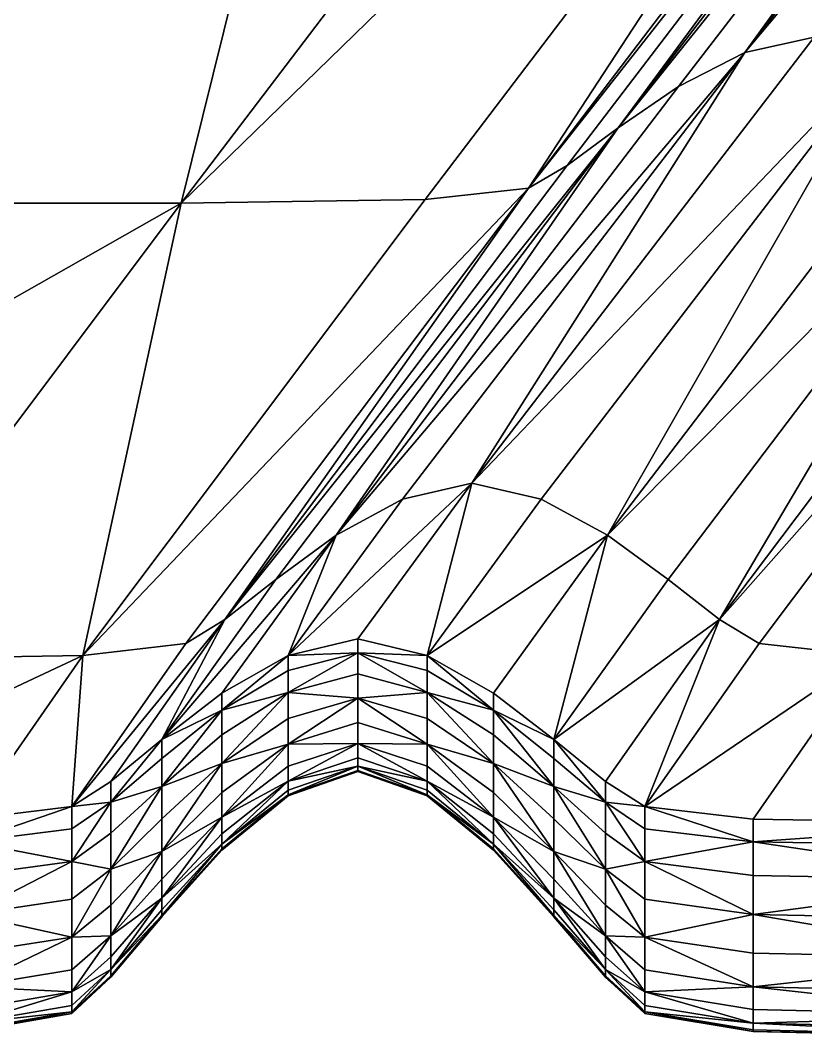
# Model space of a CAD drawing. Header units: inches. Extents: x -69 to 75, y -7 to 7.
# Drawn here: x -58.244 to -57.85, y -7.209 to -6.699 of the extents above; entities that cross this region are included whole.
import ezdxf

# ---------------------------------------------------------------- set-up
doc = ezdxf.new("R2010")
doc.units = ezdxf.units.IN
doc.header["$MEASUREMENT"] = 0
doc.layers.get('0').update_dxf_attribs({"true_color": 0xe59ad7})

msp = doc.modelspace()

# ---------------------------------------------------------------- meshes
at = {"color": 18, "true_color": 0x000000}
mesh = msp.add_polyface(dxfattribs=at)
corners = [(-57.62556, -6.32113, 0.68407), (-57.59994, -6.30411, 0.65986), (-57.02696, -5.55855, 0.66423), (-57.5697, -6.28539, 0.63323), (-57.53639, -6.27007, 0.61145), (-56.96342, -5.53053, 0.61325), (-57.3772, -6.32113, -0.68407), (-57.40305, -6.30411, -0.65987), (-56.83006, -5.55855, -0.66423), (-57.43338, -6.28539, -0.63324), (-57.46672, -6.27007, -0.61145), (-56.89375, -5.53052, -0.61325), (-57.50156, -6.26326, 0.60176), (-57.46672, -6.27007, 0.61145), (-56.89375, -5.53053, 0.61325), (-57.43339, -6.28539, 0.63323), (-57.40305, -6.30411, 0.65986), (-56.83006, -5.55855, 0.66423), (-57.50156, -6.26326, -0.60177), (-57.5364, -6.27007, -0.61145), (-56.96342, -5.53052, -0.61325), (-57.56971, -6.28539, -0.63324), (-57.59995, -6.30411, -0.65987), (-57.02696, -5.55855, -0.66423), (-57.37719, -6.32113, 0.68407), (-57.74683, -6.75252, 0.65033), (-57.72098, -6.77146, 0.67353), (-57.77717, -6.73169, 0.62482), (-57.84534, -6.70708, 0.59466), (-57.81051, -6.71465, 0.60394), (-57.88019, -6.71465, 0.60394), (-57.94372, -6.75253, 0.65033), (-57.81052, -6.71465, -0.60394), (-57.77718, -6.73169, -0.62482), (-57.72098, -6.77146, -0.67353), (-57.74683, -6.75252, -0.65034), (-57.88019, -6.71465, -0.60394), (-57.35735, -6.33135, 0.6986), (-56.78437, -5.58098, 0.70501), (-57.69682, -6.33645, 0.70586), (-57.64505, -6.33135, 0.6986), (-57.07207, -5.58098, 0.70501), (-57.62556, -6.32113, -0.68407), (-57.64506, -6.33135, -0.6986), (-57.07207, -5.58098, -0.70502), (-57.24633, -5.58658, -0.71521), (-57.81931, -6.33815, -0.70828), (-58.05095, -6.33815, -0.70828), (-57.69682, -6.33645, -0.70586), (-57.30306, -6.33645, -0.70586), (-57.35736, -6.33134, -0.6986), (-56.78437, -5.58098, -0.70502), (-57.51759, -6.7904, 0.69673), (-57.27296, -6.7904, 0.69673), (-56.92918, -6.33815, 0.70828), (-57.30305, -6.33645, 0.70586), (-57.64683, -6.78851, 0.69441), (-57.17381, -6.33815, 0.70828), (-57.70113, -6.78282, 0.68745), (-57.70114, -6.78282, -0.68745), (-57.64684, -6.7885, -0.69441), (-57.5176, -6.7904, -0.69673), (-57.17382, -6.33815, -0.70828), (-56.92918, -6.33815, -0.70828)]
mesh.append_faces([[corners[k] for k in face] for face in [(0, 1, 2, 0), (3, 4, 5, 3), (6, 7, 8, 6), (9, 10, 11, 9), (12, 13, 14, 12), (15, 16, 17, 15), (18, 19, 20, 18), (21, 22, 23, 21), (24, 16, 25, 24), (25, 26, 24, 25), (15, 27, 25, 15), (25, 16, 15, 25), (12, 28, 29, 12), (29, 13, 12, 29), (15, 13, 29, 15), (12, 4, 30, 12), (3, 1, 31, 3), (18, 10, 32, 18), (9, 33, 32, 9), (32, 10, 9, 32), (6, 34, 35, 6), (35, 7, 6, 35), (9, 7, 35, 9), (21, 19, 36, 21), (24, 37, 38, 24), (39, 40, 41, 39), (42, 43, 44, 42), (45, 46, 47, 45), (48, 46, 45, 48), (49, 50, 51, 49), (52, 53, 54, 52), (55, 56, 52, 55), (52, 57, 55, 52), (24, 26, 58, 24), (58, 37, 24, 58), (55, 37, 58, 55), (58, 56, 55, 58), (6, 50, 59, 6), (59, 34, 6, 59), (49, 60, 59, 49), (59, 50, 49, 59), (61, 62, 63, 61), (49, 62, 61, 49), (61, 60, 49, 61)]], dxfattribs={"vtx2": -1, "vtx3": -1, "color": 18})
mesh = msp.add_polyface(dxfattribs=at)
corners = [(-58.88316, -6.33815, 0.70828), (-58.31019, -5.58658, 0.71521), (-58.7632, -5.58658, 0.71521), (-58.43016, -6.33815, 0.70828), (-57.85719, -5.58659, 0.71521), (-57.85719, -5.58658, -0.71521), (-58.43016, -6.33815, -0.70828), (-58.88316, -6.33815, -0.70828), (-58.05095, -6.33815, 0.70828), (-58.77394, -6.7904, 0.69673), (-58.39473, -6.7904, 0.69673), (-58.56661, -7.01952, 0.67393), (-58.94583, -7.01952, 0.67393), (-59.00313, -7.10173, 0.63326), (-58.62392, -7.10173, 0.63326), (-58.05095, -6.33815, -0.70828), (-58.39473, -6.7904, -0.69673), (-58.77394, -6.7904, -0.69673), (-58.56661, -7.01952, -0.67393), (-58.94583, -7.01952, -0.67393), (-59.00313, -7.10173, -0.63326), (-58.62392, -7.10173, -0.63326), (-58.6239, -7.11322, -0.56809), (-58.19854, -7.09116, 0.54951), (-58.21803, -7.1044, 0.56065), (-58.21803, -7.12079, 0.46561), (-58.39228, -7.10173, 0.63326), (-58.6239, -7.11322, 0.56808), (-58.26978, -7.11101, 0.56623), (-58.2698, -7.09962, 0.63119), (-58.39228, -7.11322, 0.56808), (-58.21249, -7.01751, 0.67172), (-58.33498, -7.01952, 0.67393), (-58.21803, -7.0933, 0.62498), (-58.16309, -6.7904, 0.69673), (-58.21249, -7.01751, -0.67172), (-58.33498, -7.01952, -0.67393), (-58.16309, -6.7904, -0.69673), (-58.26978, -7.11101, -0.56623), (-58.2698, -7.09962, -0.63119), (-58.21803, -7.0933, -0.62498), (-58.21803, -7.1044, -0.56066), (-58.39228, -7.10173, -0.63326)]
mesh.append_faces([[corners[k] for k in face] for face in [(0, 1, 2, 0), (0, 3, 4, 0), (5, 6, 7, 5), (8, 3, 9, 8), (9, 10, 8, 9), (9, 3, 0, 9), (11, 10, 9, 11), (9, 12, 11, 9), (11, 12, 13, 11), (13, 14, 11, 13), (15, 16, 17, 15), (17, 6, 15, 17), (18, 19, 17, 18), (17, 16, 18, 17), (7, 6, 17, 7), (20, 21, 22, 20), (18, 21, 20, 18), (23, 24, 25, 23), (26, 14, 27, 26), (28, 29, 26, 28), (26, 30, 28, 26), (31, 32, 26, 31), (26, 29, 31, 26), (11, 14, 26, 11), (26, 32, 11, 26), (33, 24, 23, 33), (31, 29, 33, 31), (28, 24, 33, 28), (33, 29, 28, 33), (11, 32, 34, 11), (34, 10, 11, 34), (34, 32, 31, 34), (35, 36, 37, 35), (18, 16, 37, 18), (37, 36, 18, 37), (38, 39, 40, 38), (40, 41, 38, 40), (40, 39, 35, 40), (22, 21, 42, 22), (18, 36, 42, 18), (42, 21, 18, 42), (35, 39, 42, 35), (42, 36, 35, 42), (42, 39, 38, 42)]], dxfattribs={"vtx2": -1, "vtx3": -1, "color": 18})
mesh = msp.add_polyface(dxfattribs=at)
corners = [(-58.05095, -6.33815, 0.70828), (-57.47797, -5.58658, 0.71521), (-57.85719, -5.58659, 0.71521), (-58.43016, -6.33815, 0.70828), (-58.05095, -6.33815, -0.70828), (-58.43016, -6.33815, -0.70828), (-57.85719, -5.58658, -0.71521), (-57.74683, -6.75252, 0.65033), (-57.77717, -6.73169, 0.62482), (-57.94907, -6.95704, 0.60531), (-57.81051, -6.71465, 0.60394), (-57.84534, -6.70708, 0.59466), (-58.01724, -6.93084, 0.57653), (-57.43339, -6.28539, 0.63323), (-57.88019, -6.71465, 0.60394), (-57.50156, -6.26326, 0.60176), (-57.5697, -6.28539, 0.63323), (-57.91348, -6.73169, 0.62482), (-57.53639, -6.27007, 0.61145), (-58.08538, -6.95704, 0.60531), (-57.62556, -6.32113, 0.68407), (-57.96935, -6.77146, 0.67353), (-57.94372, -6.75253, 0.65033), (-57.59994, -6.30411, 0.65986), (-57.81052, -6.71465, -0.60394), (-57.84534, -6.70708, -0.59466), (-57.50156, -6.26326, -0.60177), (-57.77718, -6.73169, -0.62482), (-57.94907, -6.95704, -0.60531), (-57.74683, -6.75252, -0.65034), (-57.43338, -6.28539, -0.63324), (-57.62556, -6.32113, -0.68407), (-57.59995, -6.30411, -0.65987), (-57.94373, -6.75252, -0.65034), (-57.96935, -6.77146, -0.67353), (-57.56971, -6.28539, -0.63324), (-57.9135, -6.73169, -0.62482), (-58.0854, -6.95704, -0.60531), (-57.88019, -6.71465, -0.60394), (-57.5364, -6.27007, -0.61145), (-58.01724, -6.93084, -0.57654), (-57.81931, -6.33815, 0.70828), (-57.24633, -5.58658, 0.71521), (-57.47797, -5.58658, -0.71521), (-57.24633, -5.58658, -0.71521), (-57.64505, -6.33135, 0.6986), (-57.98884, -6.78282, 0.68745), (-57.69682, -6.33645, 0.70586), (-58.0406, -6.7885, 0.69441), (-58.39473, -6.7904, 0.69673), (-58.16309, -6.7904, 0.69673), (-57.81931, -6.33815, -0.70828), (-58.16309, -6.7904, -0.69673), (-58.39473, -6.7904, -0.69673), (-57.69682, -6.33645, -0.70586), (-58.0406, -6.7885, -0.69441), (-57.98884, -6.78282, -0.68745), (-57.64506, -6.33135, -0.6986)]
mesh.append_faces([[corners[k] for k in face] for face in [(0, 1, 2, 0), (2, 3, 0, 2), (4, 5, 6, 4), (7, 8, 9, 7), (10, 11, 12, 10), (10, 8, 13, 10), (14, 11, 15, 14), (16, 17, 14, 16), (14, 18, 16, 14), (14, 17, 19, 14), (20, 21, 22, 20), (22, 23, 20, 22), (22, 17, 16, 22), (24, 25, 26, 24), (24, 27, 28, 24), (29, 27, 30, 29), (31, 32, 33, 31), (33, 34, 31, 33), (35, 36, 33, 35), (33, 32, 35, 33), (33, 36, 37, 33), (26, 25, 38, 26), (38, 39, 26, 38), (38, 25, 40, 38), (38, 36, 35, 38), (0, 41, 42, 0), (4, 43, 44, 4), (20, 45, 46, 20), (46, 21, 20, 46), (47, 48, 46, 47), (46, 45, 47, 46), (0, 49, 50, 0), (50, 41, 0, 50), (47, 41, 50, 47), (50, 48, 47, 50), (4, 51, 52, 4), (52, 53, 4, 52), (54, 55, 52, 54), (52, 51, 54, 52), (31, 34, 56, 31), (56, 57, 31, 56), (54, 57, 56, 54), (56, 55, 54, 56)]], dxfattribs={"vtx2": -1, "vtx3": -1, "color": 18})
mesh = msp.add_polyface(dxfattribs=at)
corners = [(-57.44485, -7.01952, 0.67393), (-57.04436, -7.01952, 0.67393), (-56.87248, -6.7904, 0.69673), (-57.44486, -7.01952, -0.67393), (-57.27297, -6.7904, -0.69673), (-56.87248, -6.7904, -0.69673), (-57.89287, -6.99937, 0.65179), (-57.91872, -6.97921, 0.62966), (-57.97602, -7.0596, 0.59186), (-57.94907, -6.95704, 0.60531), (-58.00636, -7.03643, 0.56908), (-57.74683, -6.75252, 0.65033), (-57.72098, -6.77146, 0.67353), (-58.01724, -6.93084, 0.57653), (-57.98241, -6.93891, 0.58539), (-57.81051, -6.71465, 0.60394), (-57.77717, -6.73169, 0.62482), (-58.03969, -7.01747, 0.55045), (-57.84534, -6.70708, 0.59466), (-57.88019, -6.71465, 0.60394), (-58.05207, -6.93891, 0.58539), (-57.94372, -6.75253, 0.65033), (-57.96935, -6.77146, 0.67353), (-58.14124, -6.99937, 0.65179), (-57.94907, -6.95704, -0.60531), (-58.00635, -7.03643, -0.56909), (-58.03969, -7.01747, -0.55046), (-57.9824, -6.9389, -0.58539), (-57.81052, -6.71465, -0.60394), (-58.01724, -6.93084, -0.57654), (-57.84534, -6.70708, -0.59466), (-57.89287, -6.99937, -0.6518), (-57.91872, -6.97921, -0.62966), (-57.74683, -6.75252, -0.65034), (-57.72098, -6.77146, -0.67353), (-57.77718, -6.73169, -0.62482), (-57.97602, -7.0596, -0.59186), (-58.05209, -6.9389, -0.58539), (-57.88019, -6.71465, -0.60394), (-58.0854, -6.95704, -0.60531), (-57.9135, -6.73169, -0.62482), (-57.81872, -7.01751, 0.67172), (-57.68948, -7.01952, 0.67393), (-57.51759, -6.7904, 0.69673), (-57.64683, -6.78851, 0.69441), (-57.27296, -6.7904, 0.69673), (-57.87303, -7.01146, 0.66508), (-57.70113, -6.78282, 0.68745), (-57.81873, -7.01751, -0.67172), (-57.87303, -7.01146, -0.66508), (-57.70114, -6.78282, -0.68745), (-57.64684, -6.7885, -0.69441), (-57.68949, -7.01952, -0.67393), (-57.5176, -6.7904, -0.69673)]
mesh.append_faces([[corners[k] for k in face] for face in [(0, 1, 2, 0), (3, 4, 5, 3), (6, 7, 8, 6), (9, 10, 8, 9), (8, 7, 9, 8), (9, 7, 11, 9), (6, 12, 11, 6), (11, 7, 6, 11), (13, 14, 15, 13), (9, 16, 15, 9), (15, 14, 9, 15), (9, 14, 17, 9), (13, 18, 19, 13), (19, 20, 13, 19), (21, 22, 23, 21), (24, 25, 26, 24), (24, 27, 28, 24), (29, 30, 28, 29), (28, 27, 29, 28), (31, 32, 33, 31), (33, 34, 31, 33), (24, 35, 33, 24), (33, 32, 24, 33), (24, 32, 36, 24), (29, 37, 38, 29), (39, 40, 38, 39), (38, 37, 39, 38), (41, 42, 43, 41), (43, 44, 41, 43), (0, 45, 43, 0), (43, 42, 0, 43), (6, 46, 47, 6), (47, 12, 6, 47), (41, 44, 47, 41), (47, 46, 41, 47), (48, 49, 50, 48), (50, 51, 48, 50), (31, 34, 50, 31), (50, 49, 31, 50), (3, 52, 53, 3), (53, 4, 3, 53), (48, 51, 53, 48), (53, 52, 48, 53)]], dxfattribs={"vtx2": -1, "vtx3": -1, "color": 18})
mesh = msp.add_polyface(dxfattribs=at)
corners = [(-58.07453, -7.01617, 0.48637), (-58.03969, -7.02499, 0.4938), (-58.03969, -7.01747, 0.55045), (-58.07452, -7.00905, 0.54217), (-58.00636, -7.03643, 0.56908), (-57.94907, -6.95704, 0.60531), (-58.01724, -6.93084, 0.57653), (-57.98241, -6.93891, 0.58539), (-58.10937, -7.01747, 0.55045), (-58.10937, -7.02499, 0.4938), (-58.05207, -6.93891, 0.58539), (-58.08538, -6.95704, 0.60531), (-58.14268, -7.03643, 0.56908), (-57.88019, -6.71465, 0.60394), (-58.14124, -6.99937, 0.65179), (-58.11562, -6.97921, 0.62966), (-57.94372, -6.75253, 0.65033), (-57.91348, -6.73169, 0.62482), (-58.17292, -7.0596, 0.59186), (-58.07453, -7.01617, -0.48638), (-58.07453, -7.00905, -0.54218), (-58.03969, -7.01747, -0.55046), (-58.03967, -7.02499, -0.49381), (-58.01724, -6.93084, -0.57654), (-57.9824, -6.9389, -0.58539), (-57.94907, -6.95704, -0.60531), (-58.14124, -6.99937, -0.6518), (-58.11562, -6.97921, -0.62966), (-58.17292, -7.0596, -0.59186), (-58.0854, -6.95704, -0.60531), (-58.14268, -7.03643, -0.56909), (-57.94373, -6.75252, -0.65034), (-57.96935, -6.77146, -0.67353), (-58.10937, -7.02499, -0.49381), (-58.10938, -7.01747, -0.55046), (-58.05209, -6.9389, -0.58539), (-58.21249, -7.01751, 0.67172), (-58.16074, -7.01146, 0.66508), (-57.98884, -6.78282, 0.68745), (-58.0406, -6.7885, 0.69441), (-57.96935, -6.77146, 0.67353), (-58.16309, -6.7904, 0.69673), (-58.16309, -6.7904, -0.69673), (-58.0406, -6.7885, -0.69441), (-58.21249, -7.01751, -0.67172), (-58.16074, -7.01146, -0.66508), (-57.98884, -6.78282, -0.68745)]
mesh.append_faces([[corners[k] for k in face] for face in [(0, 1, 2, 0), (2, 3, 0, 2), (2, 4, 5, 2), (6, 3, 2, 6), (2, 7, 6, 2), (0, 3, 8, 0), (8, 9, 0, 8), (6, 10, 8, 6), (8, 3, 6, 8), (11, 12, 8, 11), (8, 10, 11, 8), (11, 10, 13, 11), (14, 15, 16, 14), (11, 17, 16, 11), (16, 15, 11, 16), (11, 15, 18, 11), (19, 20, 21, 19), (21, 22, 19, 21), (23, 24, 21, 23), (21, 20, 23, 21), (21, 24, 25, 21), (26, 27, 28, 26), (29, 30, 28, 29), (28, 27, 29, 28), (29, 27, 31, 29), (26, 32, 31, 26), (31, 27, 26, 31), (19, 33, 34, 19), (34, 20, 19, 34), (29, 35, 34, 29), (34, 30, 29, 34), (23, 20, 34, 23), (34, 35, 23, 34), (36, 37, 38, 36), (38, 39, 36, 38), (14, 40, 38, 14), (38, 37, 14, 38), (36, 39, 41, 36), (42, 43, 44, 42), (26, 45, 46, 26), (46, 32, 26, 46), (44, 43, 46, 44), (46, 45, 44, 46)]], dxfattribs={"vtx2": -1, "vtx3": -1, "color": 18})
mesh = msp.add_polyface(dxfattribs=at)
corners = [(-58.14268, -7.07171, 0.32344), (-58.14268, -7.08615, 0.22291), (-58.10937, -7.06191, 0.21561), (-58.14268, -7.09858, 0.13637), (-58.10937, -7.07302, 0.1319), (-58.14268, -7.04484, 0.51052), (-58.14268, -7.05727, 0.42397), (-58.10937, -7.0361, 0.41009), (-58.10937, -7.049, 0.31285), (-58.17292, -7.08315, 0.44094), (-58.17292, -7.06911, 0.53094), (-58.19854, -7.09116, 0.54951), (-58.17292, -7.09946, 0.33638), (-58.14268, -7.07171, -0.32345), (-58.14268, -7.05727, -0.42398), (-58.10937, -7.0361, -0.4101), (-58.14268, -7.04484, -0.51052), (-58.10937, -7.02499, -0.49381), (-58.10937, -7.049, -0.31286), (-58.10937, -7.06191, -0.21562), (-58.14268, -7.08615, -0.22292), (-58.19854, -7.09116, -0.54952), (-58.17292, -7.06911, -0.53095), (-58.17292, -7.08315, -0.44094), (-58.17292, -7.09946, -0.33639), (-58.10937, -7.02499, 0.4938), (-58.10937, -7.01747, 0.55045), (-58.14268, -7.03643, 0.56908), (-58.17292, -7.0596, 0.59186), (-58.19854, -7.08066, 0.61256), (-58.08538, -6.95704, 0.60531), (-58.14124, -6.99937, 0.65179), (-58.11562, -6.97921, 0.62966), (-58.19854, -7.08066, -0.61256), (-58.17292, -7.0596, -0.59186), (-58.14124, -6.99937, -0.6518), (-58.14268, -7.03643, -0.56909), (-58.10938, -7.01747, -0.55046), (-58.16074, -7.01146, 0.66508), (-58.21803, -7.0933, 0.62498), (-58.21249, -7.01751, 0.67172), (-58.21249, -7.01751, -0.67172), (-58.16074, -7.01146, -0.66508), (-58.21803, -7.0933, -0.62498)]
mesh.append_faces([[corners[k] for k in face] for face in [(0, 1, 2, 0), (3, 4, 2, 3), (2, 1, 3, 2), (5, 6, 7, 5), (0, 8, 7, 0), (7, 6, 0, 7), (9, 10, 11, 9), (0, 6, 9, 0), (9, 12, 0, 9), (5, 10, 9, 5), (9, 6, 5, 9), (13, 14, 15, 13), (16, 17, 15, 16), (15, 14, 16, 15), (13, 18, 19, 13), (19, 20, 13, 19), (21, 22, 23, 21), (16, 14, 23, 16), (23, 22, 16, 23), (13, 24, 23, 13), (23, 14, 13, 23), (5, 25, 26, 5), (26, 27, 5, 26), (11, 10, 28, 11), (28, 29, 11, 28), (5, 27, 28, 5), (28, 10, 5, 28), (28, 27, 30, 28), (31, 29, 28, 31), (28, 32, 31, 28), (21, 33, 34, 21), (34, 22, 21, 34), (34, 33, 35, 34), (16, 22, 34, 16), (34, 36, 16, 34), (16, 36, 37, 16), (37, 17, 16, 37), (31, 38, 39, 31), (39, 29, 31, 39), (39, 38, 40, 39), (41, 42, 43, 41), (35, 33, 43, 35), (43, 42, 35, 43)]], dxfattribs={"vtx2": -1, "vtx3": -1, "color": 18})
mesh = msp.add_polyface(dxfattribs=at)
corners = [(-57.95019, -7.09116, 0.54951), (-57.97602, -7.06911, 0.53094), (-57.97601, -7.08315, 0.44094), (-58.00636, -7.04484, 0.51052), (-58.00635, -7.05727, 0.42397), (-58.00636, -7.07171, 0.32344), (-57.97602, -7.09946, 0.33638), (-58.00636, -7.04484, -0.51052), (-58.00635, -7.05727, -0.42398), (-58.03967, -7.0361, -0.4101), (-57.97602, -7.08315, -0.44094), (-57.97602, -7.06911, -0.53095), (-57.95019, -7.09116, -0.54952), (-58.00636, -7.07171, -0.32345), (-57.97602, -7.09946, -0.33639), (-57.44485, -7.01952, 0.67393), (-57.50214, -7.10173, 0.63326), (-57.10166, -7.10173, 0.63326), (-57.04436, -7.01952, 0.67393), (-57.44486, -7.01952, -0.67393), (-57.04438, -7.01952, -0.67393), (-57.10167, -7.10173, -0.63326), (-57.50215, -7.10173, -0.63326), (-57.95017, -7.08066, 0.61256), (-57.97602, -7.0596, 0.59186), (-57.89287, -6.99937, 0.65179), (-58.00636, -7.03643, 0.56908), (-57.97602, -7.0596, -0.59186), (-57.95017, -7.08066, -0.61256), (-58.00635, -7.03643, -0.56909), (-57.94907, -6.95704, -0.60531), (-57.89287, -6.99937, -0.6518), (-57.91872, -6.97921, -0.62966), (-57.81872, -7.01751, 0.67172), (-57.87303, -7.01146, 0.66508), (-57.93033, -7.0933, 0.62498), (-57.87601, -7.09962, 0.63119), (-57.68948, -7.01952, 0.67393), (-57.74678, -7.10173, 0.63326), (-57.81873, -7.01751, -0.67172), (-57.68949, -7.01952, -0.67393), (-57.74678, -7.10173, -0.63326), (-57.87601, -7.09962, -0.63119), (-57.87303, -7.01146, -0.66508), (-57.93033, -7.0933, -0.62498)]
mesh.append_faces([[corners[k] for k in face] for face in [(0, 1, 2, 0), (3, 4, 2, 3), (2, 1, 3, 2), (5, 6, 2, 5), (2, 4, 5, 2), (7, 8, 9, 7), (10, 11, 12, 10), (13, 8, 10, 13), (10, 14, 13, 10), (7, 11, 10, 7), (10, 8, 7, 10), (15, 16, 17, 15), (17, 18, 15, 17), (19, 20, 21, 19), (21, 22, 19, 21), (0, 23, 24, 0), (24, 1, 0, 24), (24, 23, 25, 24), (3, 1, 24, 3), (24, 26, 3, 24), (12, 11, 27, 12), (27, 28, 12, 27), (7, 29, 27, 7), (27, 11, 7, 27), (27, 29, 30, 27), (31, 28, 27, 31), (27, 32, 31, 27), (33, 34, 35, 33), (35, 36, 33, 35), (25, 23, 35, 25), (35, 34, 25, 35), (15, 37, 38, 15), (38, 16, 15, 38), (33, 36, 38, 33), (38, 37, 33, 38), (39, 40, 41, 39), (41, 42, 39, 41), (19, 22, 41, 19), (41, 40, 19, 41), (31, 43, 44, 31), (44, 28, 31, 44), (39, 42, 44, 39), (44, 43, 39, 44)]], dxfattribs={"vtx2": -1, "vtx3": -1, "color": 18})
mesh = msp.add_polyface(dxfattribs=at)
corners = [(-58.07453, -7.01617, 0.48637), (-58.07452, -7.02669, 0.40392), (-58.03969, -7.0361, 0.41009), (-58.07452, -7.03891, 0.30815), (-58.07452, -7.05113, 0.21237), (-58.03967, -7.06191, 0.21561), (-58.07453, -7.06166, 0.12992), (-58.10937, -7.06191, 0.21561), (-58.10937, -7.07302, 0.1319), (-58.10937, -7.049, 0.31285), (-58.14268, -7.07171, 0.32344), (-58.10937, -7.02499, 0.4938), (-58.10937, -7.0361, 0.41009), (-58.14268, -7.04484, 0.51052), (-58.07453, -7.06165, -0.12992), (-58.07452, -7.05113, -0.21237), (-58.03969, -7.06191, -0.21562), (-58.07452, -7.03891, -0.30815), (-58.07452, -7.02669, -0.40393), (-58.03967, -7.0361, -0.4101), (-58.07453, -7.01617, -0.48638), (-58.10937, -7.0361, -0.4101), (-58.10937, -7.02499, -0.49381), (-58.10937, -7.049, -0.31286), (-58.14268, -7.07171, -0.32345), (-58.10937, -7.07302, -0.13191), (-58.10937, -7.06191, -0.21562), (-58.14268, -7.09858, -0.13637), (-58.07452, -7.06878, 0.07412), (-58.03969, -7.08053, 0.07525), (-58.07452, -7.07309, 0.03831), (-58.07452, -7.07521, 0.01582), (-58.03967, -7.08732, 0.01606), (-58.07452, -7.07571, 0), (-58.10937, -7.08732, 0.01606), (-58.10937, -7.08509, 0.03889), (-58.10937, -7.08053, 0.07525), (-58.14268, -7.09858, 0.13637), (-58.07452, -7.07521, -0.01583), (-58.03967, -7.08732, -0.01607), (-58.07452, -7.06878, -0.07412), (-58.10937, -7.08053, -0.07526), (-58.07452, -7.07309, -0.03831), (-58.10937, -7.08509, -0.0389), (-58.10937, -7.08786, 0), (-58.10937, -7.08732, -0.01607)]
mesh.append_faces([[corners[k] for k in face] for face in [(0, 1, 2, 0), (3, 4, 5, 3), (6, 4, 7, 6), (7, 8, 6, 7), (3, 9, 7, 3), (7, 4, 3, 7), (7, 9, 10, 7), (0, 11, 12, 0), (12, 1, 0, 12), (12, 11, 13, 12), (3, 1, 12, 3), (12, 9, 3, 12), (14, 15, 16, 14), (17, 18, 19, 17), (20, 18, 21, 20), (21, 22, 20, 21), (17, 23, 21, 17), (21, 18, 17, 21), (21, 23, 24, 21), (14, 25, 26, 14), (26, 15, 14, 26), (26, 25, 27, 26), (17, 15, 26, 17), (26, 23, 17, 26), (6, 28, 29, 6), (30, 31, 32, 30), (33, 31, 34, 33), (30, 35, 34, 30), (34, 31, 30, 34), (6, 8, 36, 6), (36, 28, 6, 36), (36, 8, 37, 36), (30, 28, 36, 30), (36, 35, 30, 36), (33, 38, 39, 33), (14, 40, 41, 14), (41, 25, 14, 41), (42, 43, 41, 42), (41, 40, 42, 41), (33, 44, 45, 33), (45, 38, 33, 45), (42, 38, 45, 42), (45, 43, 42, 45)]], dxfattribs={"vtx2": -1, "vtx3": -1, "color": 18})
mesh = msp.add_polyface(dxfattribs=at)
corners = [(-58.03969, -7.0361, 0.41009), (-58.03969, -7.02499, 0.4938), (-58.07453, -7.01617, 0.48637), (-58.07452, -7.03891, 0.30815), (-58.03967, -7.049, 0.31285), (-58.07452, -7.02669, 0.40392), (-58.00636, -7.07171, 0.32344), (-58.00635, -7.05727, 0.42397), (-58.00636, -7.04484, 0.51052), (-58.07453, -7.06166, 0.12992), (-58.03967, -7.07302, 0.1319), (-58.03967, -7.06191, 0.21561), (-58.07452, -7.05113, 0.21237), (-58.00636, -7.09858, 0.13637), (-58.00635, -7.08615, 0.22291), (-58.03969, -7.06191, -0.21562), (-58.03967, -7.07302, -0.13191), (-58.07453, -7.06165, -0.12992), (-58.07452, -7.03891, -0.30815), (-58.03967, -7.049, -0.31286), (-58.07452, -7.05113, -0.21237), (-58.00636, -7.07171, -0.32345), (-58.00635, -7.08615, -0.22292), (-58.00635, -7.09858, -0.13637), (-58.07453, -7.01617, -0.48638), (-58.03967, -7.02499, -0.49381), (-58.03967, -7.0361, -0.4101), (-58.07452, -7.02669, -0.40393), (-58.00636, -7.04484, -0.51052), (-58.00635, -7.05727, -0.42398), (-58.03969, -7.08053, 0.07525), (-58.07452, -7.07309, 0.03831), (-58.03967, -7.08509, 0.03889), (-58.07452, -7.06878, 0.07412), (-58.07452, -7.07571, 0), (-58.03967, -7.08786, 0), (-58.03967, -7.08732, 0.01606), (-58.07452, -7.07521, 0.01582), (-58.00636, -7.03643, 0.56908), (-58.03969, -7.01747, 0.55045), (-58.03969, -7.01747, -0.55046), (-58.00635, -7.03643, -0.56909), (-58.07452, -7.07309, -0.03831), (-58.03967, -7.08509, -0.0389), (-58.03967, -7.08732, -0.01607), (-58.07452, -7.07521, -0.01583), (-58.03967, -7.08053, -0.07526), (-58.07452, -7.06878, -0.07412)]
mesh.append_faces([[corners[k] for k in face] for face in [(0, 1, 2, 0), (3, 4, 0, 3), (0, 5, 3, 0), (6, 7, 0, 6), (0, 4, 6, 0), (8, 1, 0, 8), (0, 7, 8, 0), (9, 10, 11, 9), (11, 12, 9, 11), (11, 10, 13, 11), (6, 4, 11, 6), (11, 14, 6, 11), (11, 4, 3, 11), (15, 16, 17, 15), (18, 19, 15, 18), (15, 20, 18, 15), (21, 22, 15, 21), (15, 19, 21, 15), (23, 16, 15, 23), (15, 22, 23, 15), (24, 25, 26, 24), (26, 27, 24, 26), (26, 25, 28, 26), (21, 19, 26, 21), (26, 29, 21, 26), (26, 19, 18, 26), (30, 10, 9, 30), (31, 32, 30, 31), (30, 33, 31, 30), (34, 35, 36, 34), (36, 37, 34, 36), (36, 32, 31, 36), (8, 38, 39, 8), (39, 1, 8, 39), (28, 25, 40, 28), (40, 41, 28, 40), (42, 43, 44, 42), (44, 45, 42, 44), (17, 16, 46, 17), (46, 47, 17, 46), (46, 16, 23, 46), (42, 47, 46, 42), (46, 43, 42, 46)]], dxfattribs={"vtx2": -1, "vtx3": -1, "color": 18})
mesh = msp.add_polyface(dxfattribs=at)
corners = [(-58.19854, -7.09116, 0.54951), (-58.19854, -7.10668, 0.45636), (-58.17292, -7.08315, 0.44094), (-58.19854, -7.1247, 0.34815), (-58.17292, -7.09946, 0.33638), (-58.14268, -7.09858, 0.13637), (-58.14268, -7.08615, 0.22291), (-58.17292, -7.11578, 0.23183), (-58.17292, -7.12982, 0.14182), (-58.14268, -7.07171, 0.32344), (-58.19854, -7.14272, 0.23994), (-58.14268, -7.09858, -0.13637), (-58.14268, -7.08615, -0.22292), (-58.10937, -7.06191, -0.21562), (-58.19854, -7.1247, -0.34815), (-58.17292, -7.09946, -0.33639), (-58.17292, -7.11578, -0.23183), (-58.19854, -7.14272, -0.23994), (-58.14268, -7.07171, -0.32345), (-58.17292, -7.12982, -0.14183), (-58.17292, -7.08315, -0.44094), (-58.19854, -7.10668, -0.45636), (-58.19854, -7.09116, -0.54952), (-58.14268, -7.11209, 0.04021), (-58.14268, -7.10699, 0.0778), (-58.17292, -7.13933, 0.08091), (-58.14268, -7.11518, 0), (-58.14268, -7.11459, 0.01661), (-58.17292, -7.14791, 0.01727), (-58.10937, -7.08732, 0.01606), (-58.10937, -7.08786, 0), (-58.10937, -7.08053, 0.07525), (-58.10937, -7.08509, 0.03889), (-58.14268, -7.11209, -0.04021), (-58.14268, -7.10699, -0.0778), (-58.10937, -7.08053, -0.07526), (-58.10937, -7.07302, -0.13191), (-58.14268, -7.11459, -0.01661), (-58.10937, -7.08732, -0.01607), (-58.17292, -7.14791, -0.01728), (-58.17292, -7.13933, -0.08092), (-58.17292, -7.14509, -0.04182), (-58.21803, -7.12079, 0.46561), (-58.21803, -7.12079, -0.46562), (-58.19854, -7.08066, 0.61256), (-58.21803, -7.0933, 0.62498), (-58.21803, -7.1044, -0.56066), (-58.21803, -7.0933, -0.62498), (-58.19854, -7.08066, -0.61256)]
mesh.append_faces([[corners[k] for k in face] for face in [(0, 1, 2, 0), (3, 4, 2, 3), (2, 1, 3, 2), (5, 6, 7, 5), (7, 8, 5, 7), (9, 4, 7, 9), (7, 6, 9, 7), (3, 10, 7, 3), (7, 4, 3, 7), (11, 12, 13, 11), (14, 15, 16, 14), (16, 17, 14, 16), (18, 12, 16, 18), (16, 15, 18, 16), (11, 19, 16, 11), (16, 12, 11, 16), (20, 21, 22, 20), (14, 21, 20, 14), (20, 15, 14, 20), (23, 24, 25, 23), (5, 8, 25, 5), (25, 24, 5, 25), (26, 27, 28, 26), (23, 27, 29, 23), (26, 30, 29, 26), (29, 27, 26, 29), (5, 24, 31, 5), (23, 32, 31, 23), (31, 24, 23, 31), (33, 34, 35, 33), (11, 36, 35, 11), (26, 37, 38, 26), (33, 37, 39, 33), (11, 34, 40, 11), (40, 19, 11, 40), (33, 41, 40, 33), (40, 34, 33, 40), (3, 1, 42, 3), (22, 21, 43, 22), (43, 21, 14, 43), (0, 44, 45, 0), (22, 46, 47, 22), (47, 48, 22, 47)]], dxfattribs={"vtx2": -1, "vtx3": -1, "color": 18})
mesh = msp.add_polyface(dxfattribs=at)
corners = [(-58.00636, -7.09858, 0.13637), (-58.00635, -7.08615, 0.22291), (-58.03967, -7.06191, 0.21561), (-58.00636, -7.07171, 0.32344), (-57.97602, -7.11578, 0.23183), (-57.97602, -7.09946, 0.33638), (-57.97601, -7.12982, 0.14182), (-58.00635, -7.09858, -0.13637), (-58.00635, -7.08615, -0.22292), (-57.97601, -7.11578, -0.23183), (-58.00636, -7.07171, -0.32345), (-57.97602, -7.09946, -0.33639), (-58.00634, -7.11209, 0.04021), (-58.00635, -7.10699, 0.0778), (-58.03969, -7.08053, 0.07525), (-58.03967, -7.08509, 0.03889), (-58.03967, -7.07302, 0.1319), (-58.00633, -7.11518, 0), (-58.00634, -7.11459, 0.01661), (-58.03967, -7.08732, 0.01606), (-58.03967, -7.08786, 0), (-57.97601, -7.14791, 0.01727), (-57.97601, -7.14859, 0), (-57.97601, -7.13933, 0.08091), (-57.97601, -7.14509, 0.04182), (-58.10937, -7.08732, 0.01606), (-58.10937, -7.08786, 0), (-58.07452, -7.07571, 0), (-58.10937, -7.08509, 0.03889), (-58.14268, -7.11209, 0.04021), (-58.00633, -7.11209, -0.04021), (-58.00634, -7.10699, -0.0778), (-57.97601, -7.13933, -0.08092), (-57.97601, -7.12982, -0.14183), (-58.00634, -7.11459, -0.01661), (-57.97601, -7.14791, -0.01728), (-57.97601, -7.14509, -0.04182), (-58.03967, -7.08732, -0.01607), (-58.03967, -7.08509, -0.0389), (-58.03967, -7.08053, -0.07526), (-58.10937, -7.08053, -0.07526), (-58.10937, -7.08509, -0.0389), (-58.14268, -7.11209, -0.04021), (-58.14268, -7.10699, -0.0778), (-58.14268, -7.09858, -0.13637), (-58.10937, -7.08732, -0.01607), (-58.14268, -7.11518, 0), (-58.14268, -7.11459, -0.01661)]
mesh.append_faces([[corners[k] for k in face] for face in [(0, 1, 2, 0), (3, 1, 4, 3), (4, 5, 3, 4), (0, 6, 4, 0), (4, 1, 0, 4), (7, 8, 9, 7), (10, 11, 9, 10), (9, 8, 10, 9), (12, 13, 14, 12), (14, 15, 12, 14), (0, 16, 14, 0), (14, 13, 0, 14), (17, 18, 19, 17), (19, 20, 17, 19), (12, 15, 19, 12), (19, 18, 12, 19), (12, 18, 21, 12), (17, 22, 21, 17), (21, 18, 17, 21), (0, 13, 23, 0), (12, 24, 23, 12), (23, 13, 12, 23), (25, 26, 27, 25), (25, 28, 29, 25), (30, 31, 32, 30), (7, 33, 32, 7), (32, 31, 7, 32), (17, 34, 35, 17), (30, 36, 35, 30), (35, 34, 30, 35), (37, 20, 27, 37), (30, 34, 37, 30), (37, 38, 30, 37), (17, 20, 37, 17), (37, 34, 17, 37), (7, 31, 39, 7), (30, 38, 39, 30), (39, 31, 30, 39), (40, 41, 42, 40), (40, 43, 44, 40), (45, 26, 46, 45), (42, 41, 45, 42), (45, 47, 42, 45)]], dxfattribs={"vtx2": -1, "vtx3": -1, "color": 18})
mesh = msp.add_polyface(dxfattribs=at)
corners = [(-57.95018, -7.15823, 0.14679), (-57.95017, -7.14272, 0.23994), (-57.97602, -7.11578, 0.23183), (-57.97601, -7.12982, 0.14182), (-57.95018, -7.1247, 0.34815), (-57.97602, -7.09946, 0.33638), (-57.97601, -7.08315, 0.44094), (-57.95017, -7.10668, 0.45636), (-57.95019, -7.09116, 0.54951), (-57.95019, -7.09116, -0.54952), (-57.95017, -7.10668, -0.45636), (-57.97602, -7.08315, -0.44094), (-57.95018, -7.1247, -0.34815), (-57.97602, -7.09946, -0.33639), (-57.95017, -7.15823, -0.14679), (-57.97601, -7.12982, -0.14183), (-57.97601, -7.11578, -0.23183), (-57.95017, -7.14272, -0.23994), (-58.00635, -7.09858, -0.13637), (-57.95016, -7.17895, 0), (-57.95016, -7.17821, 0.01788), (-57.97601, -7.14791, 0.01727), (-57.97601, -7.14859, 0), (-57.95016, -7.17509, 0.04328), (-57.97601, -7.14509, 0.04182), (-58.00634, -7.11209, 0.04021), (-57.97601, -7.13933, 0.08091), (-57.95016, -7.16873, 0.08374), (-58.00636, -7.09858, 0.13637), (-57.95016, -7.16873, -0.08375), (-57.97601, -7.13933, -0.08092), (-57.95016, -7.17509, -0.04328), (-57.97601, -7.14509, -0.04182), (-58.00633, -7.11209, -0.04021), (-57.97601, -7.14791, -0.01728), (-57.95016, -7.17821, -0.01788), (-58.00633, -7.11518, 0), (-57.93033, -7.12079, 0.46561), (-57.93033, -7.15888, 0.2448), (-57.93033, -7.15888, -0.24481), (-57.93033, -7.12079, -0.46562), (-57.93032, -7.18636, 0.08544), (-57.93031, -7.19638, 0.01824), (-57.93033, -7.18636, -0.08544), (-57.95017, -7.08066, -0.61256), (-57.93033, -7.0933, -0.62498)]
mesh.append_faces([[corners[k] for k in face] for face in [(0, 1, 2, 0), (2, 3, 0, 2), (4, 5, 2, 4), (2, 1, 4, 2), (6, 7, 8, 6), (4, 7, 6, 4), (6, 5, 4, 6), (9, 10, 11, 9), (12, 13, 11, 12), (11, 10, 12, 11), (14, 15, 16, 14), (16, 17, 14, 16), (16, 15, 18, 16), (12, 17, 16, 12), (16, 13, 12, 16), (19, 20, 21, 19), (21, 22, 19, 21), (23, 24, 21, 23), (21, 20, 23, 21), (21, 24, 25, 21), (0, 3, 26, 0), (26, 27, 0, 26), (26, 3, 28, 26), (23, 27, 26, 23), (26, 24, 23, 26), (14, 29, 30, 14), (30, 15, 14, 30), (31, 32, 30, 31), (30, 29, 31, 30), (30, 32, 33, 30), (19, 22, 34, 19), (34, 35, 19, 34), (34, 22, 36, 34), (31, 35, 34, 31), (34, 32, 31, 34), (8, 7, 37, 8), (4, 1, 38, 4), (14, 17, 39, 14), (12, 10, 40, 12), (0, 27, 41, 0), (23, 20, 42, 23), (31, 29, 43, 31), (9, 44, 45, 9)]], dxfattribs={"vtx2": -1, "vtx3": -1, "color": 18})
mesh = msp.add_polyface(dxfattribs=at)
corners = [(-57.93033, -7.12079, 0.46561), (-57.93033, -7.1044, 0.56065), (-57.95019, -7.09116, 0.54951), (-57.95018, -7.1247, 0.34815), (-57.93033, -7.13983, 0.35521), (-57.95017, -7.10668, 0.45636), (-57.87601, -7.1474, 0.35874), (-57.87601, -7.11101, 0.56623), (-57.87601, -7.12785, 0.47024), (-57.95018, -7.15823, 0.14679), (-57.93033, -7.17527, 0.14976), (-57.93033, -7.15888, 0.2448), (-57.95017, -7.14272, 0.23994), (-57.87601, -7.18379, 0.15125), (-57.87601, -7.16696, 0.24724), (-57.93033, -7.15888, -0.24481), (-57.93033, -7.17527, -0.14977), (-57.95017, -7.15823, -0.14679), (-57.95018, -7.1247, -0.34815), (-57.93033, -7.13983, -0.35521), (-57.95017, -7.14272, -0.23994), (-57.87601, -7.1474, -0.35874), (-57.87601, -7.18379, -0.15125), (-57.87601, -7.16696, -0.24724), (-57.95019, -7.09116, -0.54952), (-57.93033, -7.1044, -0.56066), (-57.93033, -7.12079, -0.46562), (-57.95017, -7.10668, -0.45636), (-57.87601, -7.11101, -0.56623), (-57.93033, -7.0933, 0.62498), (-57.95017, -7.08066, 0.61256), (-57.93032, -7.18636, 0.08544), (-57.95016, -7.17509, 0.04328), (-57.93031, -7.19309, 0.04416), (-57.95016, -7.16873, 0.08374), (-57.87601, -7.20209, 0.0446), (-57.95016, -7.17895, 0), (-57.93031, -7.19717, 0), (-57.93031, -7.19638, 0.01824), (-57.95016, -7.17821, 0.01788), (-57.87601, -7.20628, 0), (-57.95016, -7.17821, -0.01788), (-57.93032, -7.19638, -0.01824), (-57.95016, -7.17509, -0.04328), (-57.93032, -7.19309, -0.04416), (-57.87601, -7.20209, -0.0446), (-57.93033, -7.18636, -0.08544), (-57.95016, -7.16873, -0.08375), (-57.93033, -7.0933, -0.62498)]
mesh.append_faces([[corners[k] for k in face] for face in [(0, 1, 2, 0), (3, 4, 0, 3), (0, 5, 3, 0), (0, 4, 6, 0), (7, 1, 0, 7), (0, 8, 7, 0), (9, 10, 11, 9), (11, 12, 9, 11), (11, 10, 13, 11), (6, 4, 11, 6), (11, 14, 6, 11), (11, 4, 3, 11), (15, 16, 17, 15), (18, 19, 15, 18), (15, 20, 18, 15), (15, 19, 21, 15), (22, 16, 15, 22), (15, 23, 22, 15), (24, 25, 26, 24), (26, 27, 24, 26), (26, 25, 28, 26), (26, 19, 18, 26), (2, 1, 29, 2), (29, 30, 2, 29), (29, 1, 7, 29), (31, 10, 9, 31), (32, 33, 31, 32), (31, 34, 32, 31), (31, 33, 35, 31), (36, 37, 38, 36), (38, 39, 36, 38), (38, 37, 40, 38), (38, 33, 32, 38), (36, 41, 42, 36), (42, 37, 36, 42), (43, 44, 42, 43), (42, 41, 43, 42), (42, 44, 45, 42), (17, 16, 46, 17), (46, 47, 17, 46), (46, 16, 22, 46), (46, 44, 43, 46), (48, 25, 24, 48)]], dxfattribs={"vtx2": -1, "vtx3": -1, "color": 18})
mesh = msp.add_polyface(dxfattribs=at)
corners = [(-58.6239, -7.11322, 0.56808), (-59.00313, -7.11322, 0.56808), (-59.00313, -7.1302, 0.47178), (-58.6239, -7.14993, 0.35991), (-58.62392, -7.1302, 0.47178), (-58.6239, -7.11322, -0.56809), (-58.62392, -7.1302, -0.47178), (-59.00313, -7.1302, -0.47178), (-58.6239, -7.14993, -0.35992), (-59.00313, -7.14993, -0.35992), (-58.62392, -7.10173, 0.63326), (-59.00313, -7.10173, 0.63326), (-59.00313, -7.11322, -0.56809), (-59.00313, -7.10173, -0.63326), (-58.26978, -7.1474, 0.35874), (-58.39228, -7.14993, 0.35991), (-58.39228, -7.16965, 0.24805), (-58.19854, -7.1247, 0.34815), (-58.21803, -7.13983, 0.35521), (-58.21803, -7.15888, 0.2448), (-58.19854, -7.14272, 0.23994), (-58.21803, -7.12079, 0.46561), (-58.19854, -7.10668, 0.45636), (-58.19854, -7.09116, 0.54951), (-58.26978, -7.11101, 0.56623), (-58.2698, -7.12785, 0.47024), (-58.21803, -7.1044, 0.56065), (-58.39228, -7.1302, 0.47178), (-58.39228, -7.11322, 0.56808), (-58.39228, -7.11322, -0.56809), (-58.39228, -7.1302, -0.47178), (-58.26978, -7.11101, -0.56623), (-58.2698, -7.12785, -0.47024), (-58.26978, -7.1474, -0.35874), (-58.39228, -7.14993, -0.35992), (-58.21803, -7.12079, -0.46562), (-58.21803, -7.1044, -0.56066), (-58.19854, -7.09116, -0.54952), (-58.19854, -7.1247, -0.34815), (-58.21803, -7.13983, -0.35521), (-58.21803, -7.15888, -0.24481), (-58.39228, -7.10173, 0.63326), (-58.39228, -7.10173, -0.63326)]
mesh.append_faces([[corners[k] for k in face] for face in [(0, 1, 2, 0), (3, 4, 2, 3), (5, 6, 7, 5), (8, 9, 7, 8), (0, 10, 11, 0), (5, 12, 13, 5), (14, 15, 16, 14), (17, 18, 19, 17), (19, 20, 17, 19), (19, 18, 14, 19), (21, 22, 23, 21), (24, 25, 21, 24), (21, 26, 24, 21), (14, 18, 21, 14), (21, 25, 14, 21), (21, 18, 17, 21), (0, 4, 27, 0), (27, 28, 0, 27), (3, 15, 27, 3), (27, 4, 3, 27), (14, 25, 27, 14), (27, 15, 14, 27), (24, 28, 27, 24), (27, 25, 24, 27), (5, 29, 30, 5), (30, 6, 5, 30), (31, 32, 30, 31), (30, 29, 31, 30), (33, 34, 30, 33), (30, 32, 33, 30), (8, 6, 30, 8), (30, 34, 8, 30), (35, 36, 37, 35), (38, 39, 35, 38), (33, 32, 35, 33), (35, 39, 33, 35), (31, 36, 35, 31), (35, 32, 31, 35), (33, 39, 40, 33), (40, 39, 38, 40), (0, 28, 41, 0), (42, 29, 5, 42), (31, 29, 42, 31)]], dxfattribs={"vtx2": -1, "vtx3": -1, "color": 18})
mesh = msp.add_polyface(dxfattribs=at)
corners = [(-57.87601, -7.11101, 0.56623), (-57.87601, -7.12785, 0.47024), (-57.74678, -7.1302, 0.47178), (-57.87601, -7.1474, 0.35874), (-57.74678, -7.14993, 0.35991), (-57.93033, -7.12079, 0.46561), (-57.87601, -7.18379, 0.15125), (-57.87601, -7.16696, 0.24724), (-57.93033, -7.15888, 0.2448), (-57.74678, -7.16965, 0.24805), (-57.74678, -7.18663, 0.15175), (-57.87601, -7.18379, -0.15125), (-57.87601, -7.16696, -0.24724), (-57.74678, -7.16965, -0.24805), (-57.87601, -7.1474, -0.35874), (-57.74678, -7.14993, -0.35992), (-57.93033, -7.15888, -0.24481), (-57.87601, -7.11101, -0.56623), (-57.87601, -7.12785, -0.47024), (-57.93033, -7.12079, -0.46562), (-57.93033, -7.13983, -0.35521), (-57.74678, -7.1302, -0.47178), (-57.74678, -7.11322, -0.56809), (-57.87601, -7.09962, 0.63119), (-57.93033, -7.0933, 0.62498), (-57.74678, -7.11322, 0.56808), (-57.74678, -7.10173, 0.63326), (-57.87601, -7.19518, 0.08629), (-57.74678, -7.19812, 0.08657), (-57.87601, -7.20209, 0.0446), (-57.93032, -7.18636, 0.08544), (-57.93033, -7.17527, 0.14976), (-57.87601, -7.20628, 0), (-57.87601, -7.20547, 0.01842), (-57.93031, -7.19638, 0.01824), (-57.93031, -7.19309, 0.04416), (-57.74678, -7.2085, 0.01848), (-57.87601, -7.20547, -0.01842), (-57.74678, -7.2085, -0.01848), (-57.87601, -7.20209, -0.0446), (-57.93032, -7.19638, -0.01824), (-57.93031, -7.19717, 0), (-57.87601, -7.19518, -0.08629), (-57.93033, -7.18636, -0.08544), (-57.93032, -7.19309, -0.04416), (-57.74678, -7.19812, -0.08658), (-57.74678, -7.18663, -0.15175), (-57.87601, -7.09962, -0.63119), (-57.74678, -7.10173, -0.63326), (-57.93033, -7.1044, -0.56066), (-57.93033, -7.0933, -0.62498)]
mesh.append_faces([[corners[k] for k in face] for face in [(0, 1, 2, 0), (3, 4, 2, 3), (2, 1, 3, 2), (3, 1, 5, 3), (6, 7, 8, 6), (3, 7, 9, 3), (6, 10, 9, 6), (9, 7, 6, 9), (11, 12, 13, 11), (14, 15, 13, 14), (13, 12, 14, 13), (14, 12, 16, 14), (17, 18, 19, 17), (14, 20, 19, 14), (19, 18, 14, 19), (14, 18, 21, 14), (17, 22, 21, 17), (21, 18, 17, 21), (0, 23, 24, 0), (0, 25, 26, 0), (26, 23, 0, 26), (6, 27, 28, 6), (28, 27, 29, 28), (29, 27, 30, 29), (6, 31, 30, 6), (30, 27, 6, 30), (32, 33, 34, 32), (29, 35, 34, 29), (34, 33, 29, 34), (29, 33, 36, 29), (32, 37, 38, 32), (39, 37, 40, 39), (32, 41, 40, 32), (40, 37, 32, 40), (11, 42, 43, 11), (39, 44, 43, 39), (43, 42, 39, 43), (39, 42, 45, 39), (11, 46, 45, 11), (45, 42, 11, 45), (17, 47, 48, 17), (17, 49, 50, 17), (50, 47, 17, 50)]], dxfattribs={"vtx2": -1, "vtx3": -1, "color": 18})
mesh = msp.add_polyface(dxfattribs=at)
corners = [(-57.50214, -7.11322, 0.56808), (-57.74678, -7.11322, 0.56808), (-57.74678, -7.1302, 0.47178), (-57.50214, -7.1302, 0.47178), (-57.87601, -7.11101, 0.56623), (-57.50214, -7.14993, 0.35991), (-57.74678, -7.14993, 0.35991), (-57.50214, -7.18663, 0.15175), (-57.50214, -7.16965, 0.24805), (-57.74678, -7.16965, 0.24805), (-57.74678, -7.18663, 0.15175), (-57.87601, -7.1474, 0.35874), (-57.50214, -7.18663, -0.15175), (-57.74678, -7.18663, -0.15175), (-57.74678, -7.16965, -0.24805), (-57.50214, -7.16965, -0.24805), (-57.87601, -7.18379, -0.15125), (-57.74678, -7.14993, -0.35992), (-57.50214, -7.14993, -0.35992), (-57.74678, -7.1302, -0.47178), (-57.74678, -7.11322, -0.56809), (-57.50214, -7.11322, -0.56809), (-57.50214, -7.1302, -0.47178), (-57.87601, -7.1474, -0.35874), (-57.74678, -7.10173, 0.63326), (-57.74678, -7.19812, 0.08657), (-57.50214, -7.19812, 0.08657), (-57.87601, -7.18379, 0.15125), (-57.87601, -7.20209, 0.0446), (-57.74678, -7.20509, 0.04474), (-57.50214, -7.20509, 0.04474), (-57.74678, -7.2085, 0.01848), (-57.74678, -7.20932, 0), (-57.50214, -7.20931, 0), (-57.50214, -7.2085, 0.01848), (-57.87601, -7.20628, 0), (-57.87601, -7.20547, 0.01842), (-57.74678, -7.2085, -0.01848), (-57.50214, -7.2085, -0.01848), (-57.87601, -7.20209, -0.0446), (-57.74678, -7.20509, -0.04475), (-57.87601, -7.20547, -0.01842), (-57.50214, -7.20509, -0.04475), (-57.74678, -7.19812, -0.08658), (-57.50214, -7.19812, -0.08658), (-57.74678, -7.10173, -0.63326), (-57.50215, -7.10173, -0.63326), (-57.87601, -7.11101, -0.56623)]
mesh.append_faces([[corners[k] for k in face] for face in [(0, 1, 2, 0), (2, 3, 0, 2), (2, 1, 4, 2), (5, 3, 2, 5), (2, 6, 5, 2), (7, 8, 9, 7), (9, 10, 7, 9), (5, 6, 9, 5), (9, 8, 5, 9), (9, 6, 11, 9), (12, 13, 14, 12), (14, 15, 12, 14), (14, 13, 16, 14), (14, 17, 18, 14), (19, 20, 21, 19), (18, 17, 19, 18), (19, 22, 18, 19), (19, 17, 23, 19), (24, 1, 0, 24), (7, 10, 25, 7), (25, 26, 7, 25), (25, 10, 27, 25), (28, 29, 25, 28), (25, 29, 30, 25), (31, 32, 33, 31), (30, 29, 31, 30), (31, 34, 30, 31), (31, 29, 28, 31), (35, 32, 31, 35), (31, 36, 35, 31), (33, 32, 37, 33), (37, 38, 33, 37), (37, 32, 35, 37), (39, 40, 37, 39), (37, 41, 39, 37), (37, 40, 42, 37), (43, 13, 12, 43), (42, 40, 43, 42), (43, 44, 42, 43), (43, 40, 39, 43), (21, 20, 45, 21), (45, 46, 21, 45), (45, 20, 47, 45)]], dxfattribs={"vtx2": -1, "vtx3": -1, "color": 18})
mesh = msp.add_polyface(dxfattribs=at)
corners = [(-58.19854, -7.15823, 0.14679), (-58.17292, -7.12982, 0.14182), (-58.17292, -7.11578, 0.23183), (-58.19854, -7.14272, 0.23994), (-58.19854, -7.15823, -0.14679), (-58.19854, -7.14272, -0.23994), (-58.17292, -7.11578, -0.23183), (-58.17292, -7.12982, -0.14183), (-58.19854, -7.16873, 0.08374), (-58.17292, -7.13933, 0.08091), (-58.19854, -7.17509, 0.04328), (-58.17292, -7.14509, 0.04182), (-58.14268, -7.11209, 0.04021), (-58.19854, -7.17895, 0), (-58.17292, -7.14859, 0), (-58.17292, -7.14791, 0.01727), (-58.19854, -7.17821, 0.01788), (-58.14268, -7.11518, 0), (-58.14268, -7.11459, 0.01661), (-58.19854, -7.17821, -0.01788), (-58.17292, -7.14791, -0.01728), (-58.19854, -7.17509, -0.04328), (-58.17292, -7.14509, -0.04182), (-58.14268, -7.11209, -0.04021), (-58.14268, -7.11459, -0.01661), (-58.17292, -7.13933, -0.08092), (-58.19854, -7.16873, -0.08375), (-58.21803, -7.15888, 0.2448), (-58.21803, -7.17527, -0.14977), (-58.21803, -7.15888, -0.24481), (-58.19854, -7.1247, -0.34815), (-58.21803, -7.19638, 0.01824), (-58.21803, -7.19309, 0.04416), (-58.21803, -7.17527, 0.14976), (-58.21803, -7.18636, 0.08544), (-58.21803, -7.18636, -0.08544), (-58.21803, -7.19309, -0.04416), (-58.21803, -7.19717, 0), (-58.21803, -7.19638, -0.01824)]
mesh.append_faces([[corners[k] for k in face] for face in [(0, 1, 2, 0), (2, 3, 0, 2), (4, 5, 6, 4), (6, 7, 4, 6), (0, 8, 9, 0), (9, 1, 0, 9), (10, 11, 9, 10), (9, 8, 10, 9), (9, 11, 12, 9), (13, 14, 15, 13), (15, 16, 13, 15), (15, 14, 17, 15), (12, 11, 15, 12), (15, 18, 12, 15), (10, 16, 15, 10), (15, 11, 10, 15), (13, 19, 20, 13), (20, 14, 13, 20), (21, 22, 20, 21), (20, 19, 21, 20), (20, 22, 23, 20), (17, 14, 20, 17), (20, 24, 17, 20), (4, 7, 25, 4), (25, 26, 4, 25), (21, 26, 25, 21), (25, 22, 21, 25), (0, 3, 27, 0), (4, 28, 29, 4), (29, 5, 4, 29), (30, 5, 29, 30), (13, 16, 31, 13), (10, 32, 31, 10), (31, 16, 10, 31), (0, 33, 34, 0), (34, 8, 0, 34), (10, 8, 34, 10), (4, 26, 35, 4), (21, 36, 35, 21), (35, 26, 21, 35), (13, 37, 38, 13), (38, 19, 13, 38), (21, 19, 38, 21)]], dxfattribs={"vtx2": -1, "vtx3": -1, "color": 18})
mesh = msp.add_polyface(dxfattribs=at)
corners = [(-58.26978, -7.18379, 0.15125), (-58.2698, -7.16696, 0.24724), (-58.39228, -7.16965, 0.24805), (-58.21803, -7.15888, 0.2448), (-58.21803, -7.17527, 0.14976), (-58.19854, -7.15823, 0.14679), (-58.26978, -7.1474, 0.35874), (-58.26978, -7.18379, -0.15125), (-58.2698, -7.16696, -0.24724), (-58.21803, -7.15888, -0.24481), (-58.21803, -7.17527, -0.14977), (-58.26978, -7.1474, -0.35874), (-58.39228, -7.16965, -0.24805), (-58.39228, -7.18663, -0.15175), (-58.26978, -7.20628, 0), (-58.2698, -7.20547, 0.01842), (-58.39228, -7.2085, 0.01848), (-58.26978, -7.20209, 0.0446), (-58.39228, -7.20509, 0.04474), (-58.21803, -7.19638, 0.01824), (-58.21803, -7.19717, 0), (-58.19854, -7.17895, 0), (-58.21803, -7.19309, 0.04416), (-58.2698, -7.19518, 0.08629), (-58.21803, -7.18636, 0.08544), (-58.19854, -7.17509, 0.04328), (-58.39228, -7.19812, 0.08657), (-58.39228, -7.18663, 0.15175), (-58.2698, -7.19518, -0.08629), (-58.39228, -7.19812, -0.08658), (-58.26978, -7.20209, -0.0446), (-58.39228, -7.20509, -0.04475), (-58.21803, -7.18636, -0.08544), (-58.19854, -7.15823, -0.14679), (-58.21803, -7.19309, -0.04416), (-58.2698, -7.20547, -0.01842), (-58.21803, -7.19638, -0.01824), (-58.19854, -7.17509, -0.04328), (-58.39228, -7.2085, -0.01848), (-58.39228, -7.20932, 0)]
mesh.append_faces([[corners[k] for k in face] for face in [(0, 1, 2, 0), (3, 4, 5, 3), (6, 1, 3, 6), (0, 4, 3, 0), (3, 1, 0, 3), (7, 8, 9, 7), (9, 10, 7, 9), (9, 8, 11, 9), (11, 8, 12, 11), (7, 13, 12, 7), (12, 8, 7, 12), (14, 15, 16, 14), (17, 18, 16, 17), (16, 15, 17, 16), (19, 20, 21, 19), (17, 15, 19, 17), (19, 22, 17, 19), (14, 20, 19, 14), (19, 15, 14, 19), (0, 23, 24, 0), (24, 4, 0, 24), (17, 22, 24, 17), (24, 23, 17, 24), (24, 22, 25, 24), (17, 23, 26, 17), (0, 27, 26, 0), (26, 23, 0, 26), (7, 28, 29, 7), (30, 31, 29, 30), (29, 28, 30, 29), (32, 10, 33, 32), (30, 28, 32, 30), (32, 34, 30, 32), (7, 10, 32, 7), (32, 28, 7, 32), (14, 35, 36, 14), (36, 20, 14, 36), (30, 34, 36, 30), (36, 35, 30, 36), (36, 34, 37, 36), (30, 35, 38, 30), (14, 39, 38, 14), (38, 35, 14, 38)]], dxfattribs={"vtx2": -1, "vtx3": -1, "color": 18})

doc.saveas('drawing.dxf')
